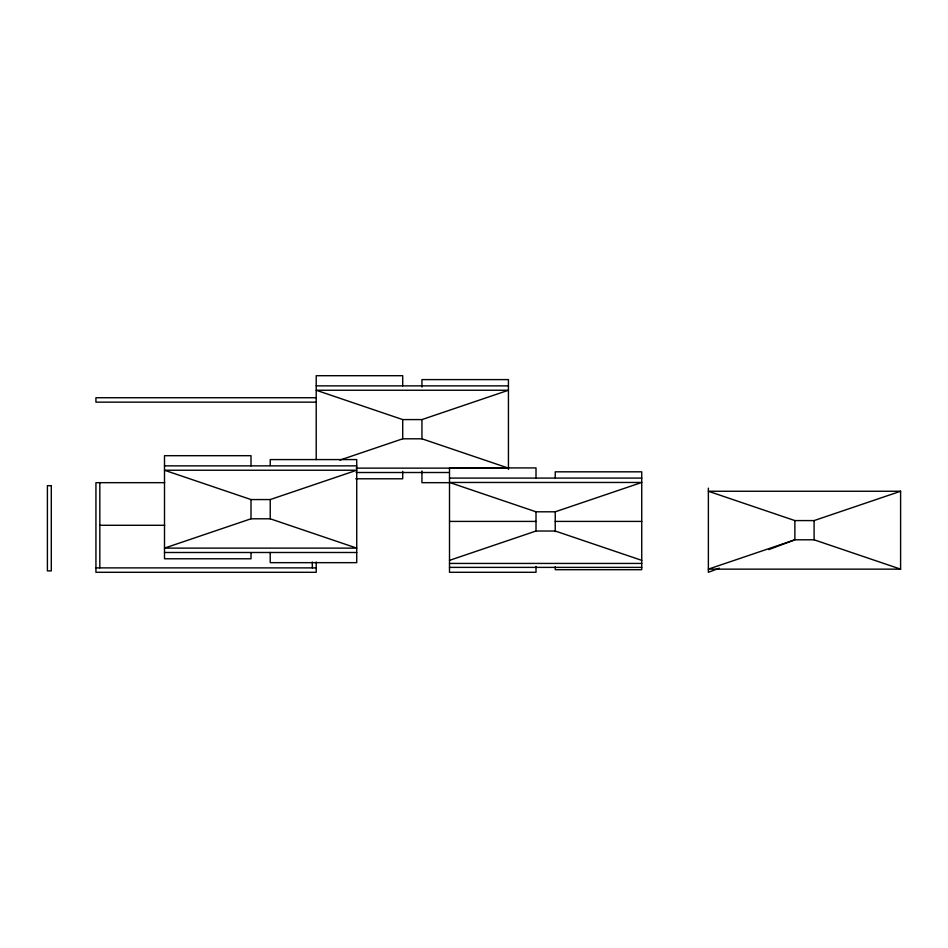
<?xml version="1.0" encoding="UTF-8"?>
<svg xmlns="http://www.w3.org/2000/svg" width="948" height="948" viewBox="0 0 948 948"><rect width="100%" height="100%" fill="white"/><g stroke="black" fill="none" stroke-linecap="round" stroke-linejoin="round"><path stroke-width="1.42" d="M719.354 568.172L708.369 572.296L708.369 488.137M768.792 549.603L794.874 539.803L814.095 539.803L900.6 569.144L900.6 491.254L708.369 491.254L794.874 520.582L814.095 520.582L900.6 491.254M421.943 419.585L508.436 390.244L316.217 390.244L402.71 419.585L421.943 419.585L421.943 438.806L508.436 468.134L356.14 468.134M339.929 460.088L402.71 438.806L421.943 438.806M270.227 499.56L356.732 470.232L164.502 470.232L251.007 499.56L270.227 499.56L270.227 518.793L356.732 548.122L164.502 548.122L251.007 518.793L270.227 518.793M555.232 511.801L641.737 482.461L449.506 482.461L536.011 511.801L555.232 511.801L555.232 531.65M449.506 560.351L536.011 531.022L555.232 531.022L641.737 560.351M316.217 385.872L508.436 385.872M316.217 397.733L95.938 397.733L95.938 402.153L316.217 402.153M164.502 465.859L356.732 465.859M356.14 472.507L449.293 472.507M449.506 478.088L641.737 478.088M355.796 478.787L402.71 478.787L402.71 471.381M164.751 482.674L95.938 482.674L95.938 572.296L316.217 572.296L316.217 562.01M449.79 482.674L421.943 482.674L421.943 470.978M449.506 521.412L536.011 521.412M555.232 521.412L641.737 521.412M99.824 525.287L164.751 525.287M164.502 552.494L356.732 552.494M449.506 563.432L641.737 563.432M449.506 567.378L641.737 567.378M95.938 567.888L316.217 567.888M900.6 569.144L708.369 569.144L794.874 539.803L794.874 520.582M814.095 520.582L814.095 539.803M555.232 477.733L555.232 471.82L641.737 471.82L641.737 569.701L555.232 569.701L555.232 566.774M536.011 478.159L536.011 467.921L449.506 467.921L449.506 572.296L536.011 572.296L536.011 566.406M536.011 511.801L536.011 531.022M508.436 469.426L508.436 379.603L421.943 379.603L421.943 386.997M402.71 385.943L402.71 375.704L316.217 375.704L316.217 459.638M402.71 419.585L402.71 438.806M312.319 562.01L312.319 567.888M270.227 465.504L270.227 459.579L356.732 459.579L356.732 562.662L270.227 562.662L270.227 552.423M251.007 465.93L251.007 455.692L164.502 455.692L164.502 558.775L251.007 558.775L251.007 552.85M251.007 499.56L251.007 518.793M99.824 482.674L99.824 567.888M51.299 485.684L47.4 485.684L47.4 570.886L51.299 570.886L51.299 485.684"/></g></svg>
